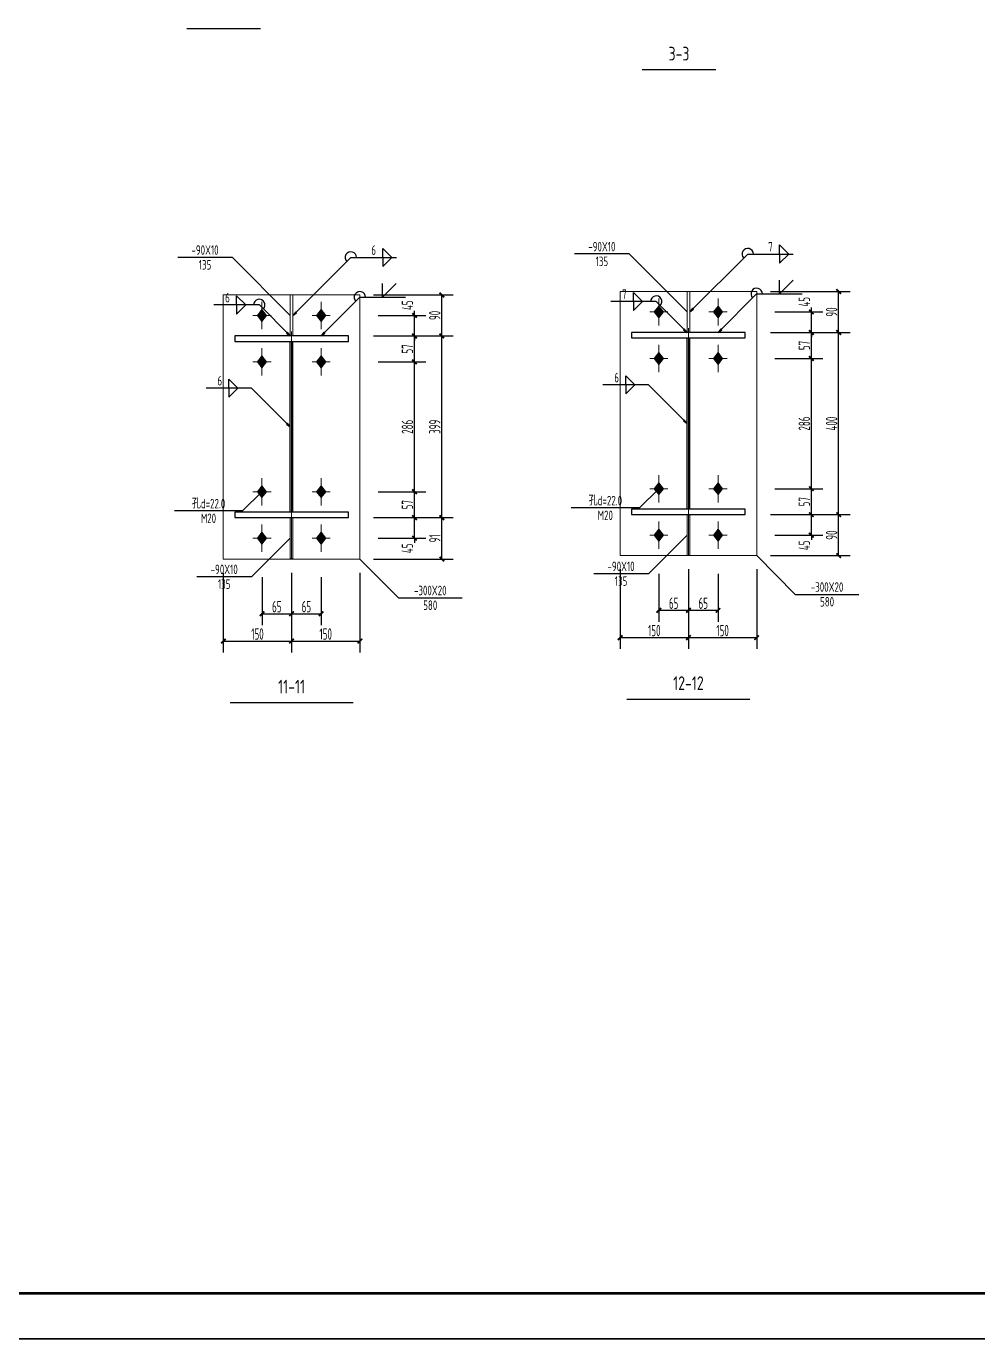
# Model space of a CAD drawing. Extents: x 447413 to 2975780, y -1432727 to 1301644.
# Drawn here: x 2277614 to 2298514, y -1174571 to -1145730 of the extents above; entities that cross this region are included whole.
import ezdxf
from ezdxf.enums import TextEntityAlignment as Align

# ---------------------------------------------------------------- set-up
doc = ezdxf.new("R2010")
doc.units = 0
doc.header["$LTSCALE"] = 1000
doc.header["$MEASUREMENT"] = 0
doc.linetypes.add('线型6', pattern=[8.75, 5, -1.25, 1.25, -1.25])
for name, color, linetype in [('10', 7, 'Continuous'), ('图框', 253, 'Continuous'), ('尺寸标注', 253, 'Continuous'), ('焊缝标注', 253, 'Continuous'), ('螺栓孔标注', 253, 'Continuous'), ('钢板标注', 253, 'Continuous')]:
    doc.layers.add(name, color=color, linetype=linetype)
doc.layers.add('20', color=2, linetype='Continuous', lineweight=18)
doc.styles.add('PkpmHz', font='Pkpmeng', dxfattribs={"width": 0.6, "bigfont": 'hztxt'})
doc.dimstyles.new('Pkpm_1.00', dxfattribs={"dimtxt": 250, "dimasz": 100, "dimexe": 250, "dimexo": 0.0625, "dimgap": 30, "dimtad": 1, "dimdec": 0, "dimrnd": 5, "dimzin": 0, "dimdsep": 46, "dimtxsty": 'PkpmHz', "dimblk1": 'ARCHTICK', "dimblk2": 'ARCHTICK', "dimsah": 1, "dimcen": 0.09, "dimadec": 0, "dimazin": 0, "dimtfac": 1, "dimtdec": 0, "dimtmove": 2, "dimatfit": 1, "dimfxl": 0, "dimtolj": 1, "dimtzin": 0, "dimarcsym": 0})

# ---------------------------------------------------------------- blocks, each defined once
blk = doc.blocks.new('A$C6B0021A6')
at = {"layer": '图框', "color": 2, "const_width": 40, "elevation": -84000}
blk.add_lwpolyline([(20, 84120), (118920, 84120), (118920, 20), (20, 20)], close=True, dxfattribs=at)
at = {"layer": '图框', "color": 153, "const_width": 58, "elevation": -84000}
blk.add_lwpolyline([(111420, 1020), (2520, 1020), (2520, 83120), (111420, 83120)], close=True, dxfattribs=at)
blk = doc.blocks.new('_ArchTick')
at = {"color": 0, "linetype": 'ByBlock', "const_width": 0.4}
blk.add_lwpolyline([(-0.5, -0.5), (0.5, 0.5)], dxfattribs=at)
blk = doc.blocks.new('*D397')
at = {"layer": 'Defpoints', "color": 0, "linetype": 'Continuous', "transparency": 16777216}
for p in [(2284942, -1152080), (2286142, -1152080), (2284942, -1152530)]:
    blk.add_point(p, dxfattribs=at)
at = {"layer": '尺寸标注', "color": 0, "linetype": 'Continuous', "lineweight": -2, "transparency": 16777216}
for p, q in [((2285342, -1152080), (2286392, -1152080)), ((2286142, -1152080), (2286142, -1151980)), ((2286142, -1152530), (2286142, -1152080)), ((2285342, -1152530), (2286392, -1152530)), ((2286142, -1152530), (2286142, -1152630))]:
    blk.add_line(p, q, dxfattribs=at)
at = {"layer": '尺寸标注', "color": 0, "linetype": 'Continuous', "lineweight": -2, "transparency": 16777216, "xscale": 100, "yscale": 100, "zscale": 100}
for p, rotation in [((2286142, -1152080), 270), ((2286142, -1152530), 90)]:
    blk.add_blockref('_ArchTick', p, dxfattribs=dict(at, rotation=rotation))
at = {"layer": '尺寸标注', "color": 0, "linetype": 'Continuous', "transparency": 16777216, "insert": (2285987, -1151856), "char_height": 250, "attachment_point": 5, "rotation": 90, "style": 'PkpmHz'}
blk.add_mtext('\\A1;45', dxfattribs=at)
blk = doc.blocks.new('*D398')
at = {"layer": 'Defpoints', "color": 0, "linetype": 'Continuous', "transparency": 16777216}
for p in [(2284942, -1152530), (2286142, -1152530), (2284942, -1153100)]:
    blk.add_point(p, dxfattribs=at)
at = {"layer": '尺寸标注', "color": 0, "linetype": 'Continuous', "lineweight": -2, "transparency": 16777216}
for p, q in [((2285342, -1152530), (2286392, -1152530)), ((2286142, -1153100), (2286142, -1152530)), ((2285342, -1153100), (2286392, -1153100))]:
    blk.add_line(p, q, dxfattribs=at)
at = {"layer": '尺寸标注', "color": 0, "linetype": 'Continuous', "lineweight": -2, "transparency": 16777216, "xscale": 100, "yscale": 100, "zscale": 100}
for p, rotation in [((2286142, -1152530), 90), ((2286142, -1153100), 270)]:
    blk.add_blockref('_ArchTick', p, dxfattribs=dict(at, rotation=rotation))
at = {"layer": '尺寸标注', "color": 0, "linetype": 'Continuous', "transparency": 16777216, "insert": (2285987, -1152815), "char_height": 250, "attachment_point": 5, "rotation": 90, "style": 'PkpmHz'}
blk.add_mtext('\\A1;57', dxfattribs=at)
blk = doc.blocks.new('*D399')
at = {"layer": 'Defpoints', "color": 0, "linetype": 'Continuous', "transparency": 16777216}
for p in [(2284942, -1156520), (2286142, -1156520), (2284942, -1156970)]:
    blk.add_point(p, dxfattribs=at)
at = {"layer": '尺寸标注', "color": 0, "linetype": 'Continuous', "lineweight": -2, "transparency": 16777216}
for p, q in [((2285342, -1156520), (2286392, -1156520)), ((2286142, -1156520), (2286142, -1156420)), ((2286142, -1156970), (2286142, -1156520)), ((2285342, -1156970), (2286392, -1156970)), ((2286142, -1156970), (2286142, -1157070))]:
    blk.add_line(p, q, dxfattribs=at)
at = {"layer": '尺寸标注', "color": 0, "linetype": 'Continuous', "lineweight": -2, "transparency": 16777216, "xscale": 100, "yscale": 100, "zscale": 100}
for p, rotation in [((2286142, -1156520), 270), ((2286142, -1156970), 90)]:
    blk.add_blockref('_ArchTick', p, dxfattribs=dict(at, rotation=rotation))
at = {"layer": '尺寸标注', "color": 0, "linetype": 'Continuous', "transparency": 16777216, "insert": (2285987, -1157194), "char_height": 250, "attachment_point": 5, "rotation": 90, "style": 'PkpmHz'}
blk.add_mtext('\\A1;45', dxfattribs=at)
blk = doc.blocks.new('*D400')
at = {"layer": 'Defpoints', "color": 0, "linetype": 'Continuous', "transparency": 16777216}
for p in [(2284942, -1155950), (2286142, -1155950), (2284942, -1156520)]:
    blk.add_point(p, dxfattribs=at)
at = {"layer": '尺寸标注', "color": 0, "linetype": 'Continuous', "lineweight": -2, "transparency": 16777216}
for p, q in [((2285342, -1155950), (2286392, -1155950)), ((2286142, -1156520), (2286142, -1155950)), ((2285342, -1156520), (2286392, -1156520))]:
    blk.add_line(p, q, dxfattribs=at)
at = {"layer": '尺寸标注', "color": 0, "linetype": 'Continuous', "lineweight": -2, "transparency": 16777216, "xscale": 100, "yscale": 100, "zscale": 100}
for p, rotation in [((2286142, -1155950), 90), ((2286142, -1156520), 270)]:
    blk.add_blockref('_ArchTick', p, dxfattribs=dict(at, rotation=rotation))
at = {"layer": '尺寸标注', "color": 0, "linetype": 'Continuous', "transparency": 16777216, "insert": (2285987, -1156235), "char_height": 250, "attachment_point": 5, "rotation": 90, "style": 'PkpmHz'}
blk.add_mtext('\\A1;57', dxfattribs=at)
blk = doc.blocks.new('*D401')
at = {"layer": 'Defpoints', "color": 0, "linetype": 'Continuous', "transparency": 16777216}
for p in [(2284942, -1153100), (2286142, -1153100), (2284942, -1155950)]:
    blk.add_point(p, dxfattribs=at)
at = {"layer": '尺寸标注', "color": 0, "linetype": 'Continuous', "lineweight": -2, "transparency": 16777216}
for p, q in [((2285342, -1153100), (2286392, -1153100)), ((2286142, -1155950), (2286142, -1153100)), ((2285342, -1155950), (2286392, -1155950))]:
    blk.add_line(p, q, dxfattribs=at)
at = {"layer": '尺寸标注', "color": 0, "linetype": 'Continuous', "lineweight": -2, "transparency": 16777216, "xscale": 100, "yscale": 100, "zscale": 100}
for p, rotation in [((2286142, -1153100), 90), ((2286142, -1155950), 270)]:
    blk.add_blockref('_ArchTick', p, dxfattribs=dict(at, rotation=rotation))
at = {"layer": '尺寸标注', "color": 0, "linetype": 'Continuous', "transparency": 16777216, "insert": (2285987, -1154525), "char_height": 250, "attachment_point": 5, "rotation": 90, "style": 'PkpmHz'}
blk.add_mtext('\\A1;286', dxfattribs=at)
blk = doc.blocks.new('*D402')
at = {"layer": 'Defpoints', "color": 0, "linetype": 'Continuous', "transparency": 16777216}
for p in [(2282792, -1157430), (2283442, -1157430), (2283442, -1158630)]:
    blk.add_point(p, dxfattribs=at)
at = {"layer": '尺寸标注', "color": 0, "linetype": 'Continuous', "lineweight": -2, "transparency": 16777216}
for p, q in [((2282792, -1157830), (2282792, -1158880)), ((2283442, -1157830), (2283442, -1158880)), ((2282792, -1158630), (2283442, -1158630))]:
    blk.add_line(p, q, dxfattribs=at)
at = {"layer": '尺寸标注', "color": 0, "linetype": 'Continuous', "lineweight": -2, "transparency": 16777216, "xscale": 100, "yscale": 100, "zscale": 100, "rotation": 180}
blk.add_blockref('_ArchTick', (2282792, -1158630), dxfattribs=at)
at = {"layer": '尺寸标注', "color": 0, "linetype": 'Continuous', "lineweight": -2, "transparency": 16777216, "xscale": 100, "yscale": 100, "zscale": 100}
blk.add_blockref('_ArchTick', (2283442, -1158630), dxfattribs=at)
at = {"layer": '尺寸标注', "color": 0, "linetype": 'Continuous', "transparency": 16777216, "insert": (2283117, -1158475), "char_height": 250, "attachment_point": 5, "style": 'PkpmHz'}
blk.add_mtext('\\A1;65', dxfattribs=at)
blk = doc.blocks.new('*D403')
at = {"layer": 'Defpoints', "color": 0, "linetype": 'Continuous', "transparency": 16777216}
for p in [(2283442, -1157430), (2284092, -1157430), (2284092, -1158630)]:
    blk.add_point(p, dxfattribs=at)
at = {"layer": '尺寸标注', "color": 0, "linetype": 'Continuous', "lineweight": -2, "transparency": 16777216}
for p, q in [((2283442, -1157830), (2283442, -1158880)), ((2284092, -1157830), (2284092, -1158880)), ((2283442, -1158630), (2284092, -1158630))]:
    blk.add_line(p, q, dxfattribs=at)
at = {"layer": '尺寸标注', "color": 0, "linetype": 'Continuous', "lineweight": -2, "transparency": 16777216, "xscale": 100, "yscale": 100, "zscale": 100, "rotation": 180}
blk.add_blockref('_ArchTick', (2283442, -1158630), dxfattribs=at)
at = {"layer": '尺寸标注', "color": 0, "linetype": 'Continuous', "lineweight": -2, "transparency": 16777216, "xscale": 100, "yscale": 100, "zscale": 100}
blk.add_blockref('_ArchTick', (2284092, -1158630), dxfattribs=at)
at = {"layer": '尺寸标注', "color": 0, "linetype": 'Continuous', "transparency": 16777216, "insert": (2283767, -1158475), "char_height": 250, "attachment_point": 5, "style": 'PkpmHz'}
blk.add_mtext('\\A1;65', dxfattribs=at)
blk = doc.blocks.new('*D404')
at = {"layer": 'Defpoints', "color": 0, "linetype": 'Continuous', "transparency": 16777216}
for p in [(2281942, -1157430), (2283442, -1157430), (2283442, -1159230)]:
    blk.add_point(p, dxfattribs=at)
at = {"layer": '尺寸标注', "color": 0, "linetype": 'Continuous', "lineweight": -2, "transparency": 16777216}
for p, q in [((2281942, -1157730), (2281942, -1159480)), ((2283442, -1157730), (2283442, -1159480)), ((2281942, -1159230), (2283442, -1159230))]:
    blk.add_line(p, q, dxfattribs=at)
at = {"layer": '尺寸标注', "color": 0, "linetype": 'Continuous', "lineweight": -2, "transparency": 16777216, "xscale": 100, "yscale": 100, "zscale": 100, "rotation": 180}
blk.add_blockref('_ArchTick', (2281942, -1159230), dxfattribs=at)
at = {"layer": '尺寸标注', "color": 0, "linetype": 'Continuous', "lineweight": -2, "transparency": 16777216, "xscale": 100, "yscale": 100, "zscale": 100}
blk.add_blockref('_ArchTick', (2283442, -1159230), dxfattribs=at)
at = {"layer": '尺寸标注', "color": 0, "linetype": 'Continuous', "transparency": 16777216, "insert": (2282692, -1159075), "char_height": 250, "attachment_point": 5, "style": 'PkpmHz'}
blk.add_mtext('\\A1;150', dxfattribs=at)
blk = doc.blocks.new('*D405')
at = {"layer": 'Defpoints', "color": 0, "linetype": 'Continuous', "transparency": 16777216}
for p in [(2283442, -1157430), (2284942, -1157430), (2284942, -1159230)]:
    blk.add_point(p, dxfattribs=at)
at = {"layer": '尺寸标注', "color": 0, "linetype": 'Continuous', "lineweight": -2, "transparency": 16777216}
for p, q in [((2283442, -1157730), (2283442, -1159480)), ((2284942, -1157730), (2284942, -1159480)), ((2283442, -1159230), (2284942, -1159230))]:
    blk.add_line(p, q, dxfattribs=at)
at = {"layer": '尺寸标注', "color": 0, "linetype": 'Continuous', "lineweight": -2, "transparency": 16777216, "xscale": 100, "yscale": 100, "zscale": 100, "rotation": 180}
blk.add_blockref('_ArchTick', (2283442, -1159230), dxfattribs=at)
at = {"layer": '尺寸标注', "color": 0, "linetype": 'Continuous', "lineweight": -2, "transparency": 16777216, "xscale": 100, "yscale": 100, "zscale": 100}
blk.add_blockref('_ArchTick', (2284942, -1159230), dxfattribs=at)
at = {"layer": '尺寸标注', "color": 0, "linetype": 'Continuous', "transparency": 16777216, "insert": (2284192, -1159075), "char_height": 250, "attachment_point": 5, "style": 'PkpmHz'}
blk.add_mtext('\\A1;150', dxfattribs=at)
blk = doc.blocks.new('*D406')
at = {"layer": 'Defpoints', "color": 0, "linetype": 'Continuous', "transparency": 16777216}
for p in [(2284942, -1156520), (2286742, -1156520), (2284942, -1157430)]:
    blk.add_point(p, dxfattribs=at)
at = {"layer": '尺寸标注', "color": 0, "linetype": 'Continuous', "lineweight": -2, "transparency": 16777216}
for p, q in [((2285242, -1156520), (2286992, -1156520)), ((2286742, -1157430), (2286742, -1156520)), ((2285242, -1157430), (2286992, -1157430))]:
    blk.add_line(p, q, dxfattribs=at)
at = {"layer": '尺寸标注', "color": 0, "linetype": 'Continuous', "lineweight": -2, "transparency": 16777216, "xscale": 100, "yscale": 100, "zscale": 100}
for p, rotation in [((2286742, -1156520), 90), ((2286742, -1157430), 270)]:
    blk.add_blockref('_ArchTick', p, dxfattribs=dict(at, rotation=rotation))
at = {"layer": '尺寸标注', "color": 0, "linetype": 'Continuous', "transparency": 16777216, "insert": (2286587, -1156975), "char_height": 250, "attachment_point": 5, "rotation": 90, "style": 'PkpmHz'}
blk.add_mtext('\\A1;91', dxfattribs=at)
blk = doc.blocks.new('*D407')
at = {"layer": 'Defpoints', "color": 0, "linetype": 'Continuous', "transparency": 16777216}
for p in [(2284942, -1152530), (2286742, -1152530), (2284942, -1156520)]:
    blk.add_point(p, dxfattribs=at)
at = {"layer": '尺寸标注', "color": 0, "linetype": 'Continuous', "lineweight": -2, "transparency": 16777216}
for p, q in [((2285242, -1152530), (2286992, -1152530)), ((2286742, -1156520), (2286742, -1152530)), ((2285242, -1156520), (2286992, -1156520))]:
    blk.add_line(p, q, dxfattribs=at)
at = {"layer": '尺寸标注', "color": 0, "linetype": 'Continuous', "lineweight": -2, "transparency": 16777216, "xscale": 100, "yscale": 100, "zscale": 100}
for p, rotation in [((2286742, -1152530), 90), ((2286742, -1156520), 270)]:
    blk.add_blockref('_ArchTick', p, dxfattribs=dict(at, rotation=rotation))
at = {"layer": '尺寸标注', "color": 0, "linetype": 'Continuous', "transparency": 16777216, "insert": (2286587, -1154525), "char_height": 250, "attachment_point": 5, "rotation": 90, "style": 'PkpmHz'}
blk.add_mtext('\\A1;399', dxfattribs=at)
blk = doc.blocks.new('*D408')
at = {"layer": 'Defpoints', "color": 0, "linetype": 'Continuous', "transparency": 16777216}
for p in [(2284942, -1151630), (2286742, -1151630), (2284942, -1152530)]:
    blk.add_point(p, dxfattribs=at)
at = {"layer": '尺寸标注', "color": 0, "linetype": 'Continuous', "lineweight": -2, "transparency": 16777216}
for p, q in [((2285242, -1151630), (2286992, -1151630)), ((2286742, -1152530), (2286742, -1151630)), ((2285242, -1152530), (2286992, -1152530))]:
    blk.add_line(p, q, dxfattribs=at)
at = {"layer": '尺寸标注', "color": 0, "linetype": 'Continuous', "lineweight": -2, "transparency": 16777216, "xscale": 100, "yscale": 100, "zscale": 100}
for p, rotation in [((2286742, -1151630), 90), ((2286742, -1152530), 270)]:
    blk.add_blockref('_ArchTick', p, dxfattribs=dict(at, rotation=rotation))
at = {"layer": '尺寸标注', "color": 0, "linetype": 'Continuous', "transparency": 16777216, "insert": (2286587, -1152080), "char_height": 250, "attachment_point": 5, "rotation": 90, "style": 'PkpmHz'}
blk.add_mtext('\\A1;90', dxfattribs=at)
blk = doc.blocks.new('*D566')
at = {"layer": 'Defpoints', "color": 0, "linetype": 'Continuous', "transparency": 16777216}
for p in [(2293659, -1152004), (2294859, -1152004), (2293659, -1152454)]:
    blk.add_point(p, dxfattribs=at)
at = {"layer": '尺寸标注', "color": 0, "linetype": 'Continuous', "lineweight": -2, "transparency": 16777216}
for p, q in [((2294859, -1152004), (2294859, -1151904)), ((2294059, -1152004), (2295109, -1152004)), ((2294859, -1152454), (2294859, -1152004)), ((2294059, -1152454), (2295109, -1152454)), ((2294859, -1152454), (2294859, -1152554))]:
    blk.add_line(p, q, dxfattribs=at)
at = {"layer": '尺寸标注', "color": 0, "linetype": 'Continuous', "lineweight": -2, "transparency": 16777216, "xscale": 100, "yscale": 100, "zscale": 100}
for p, rotation in [((2294859, -1152004), 270), ((2294859, -1152454), 90)]:
    blk.add_blockref('_ArchTick', p, dxfattribs=dict(at, rotation=rotation))
at = {"layer": '尺寸标注', "color": 0, "linetype": 'Continuous', "transparency": 16777216, "insert": (2294704, -1151780), "char_height": 250, "attachment_point": 5, "rotation": 90, "style": 'PkpmHz'}
blk.add_mtext('\\A1;45', dxfattribs=at)
blk = doc.blocks.new('*D567')
at = {"layer": 'Defpoints', "color": 0, "linetype": 'Continuous', "transparency": 16777216}
for p in [(2293659, -1152454), (2294859, -1152454), (2293659, -1153024)]:
    blk.add_point(p, dxfattribs=at)
at = {"layer": '尺寸标注', "color": 0, "linetype": 'Continuous', "lineweight": -2, "transparency": 16777216}
for p, q in [((2294059, -1152454), (2295109, -1152454)), ((2294859, -1153024), (2294859, -1152454)), ((2294059, -1153024), (2295109, -1153024))]:
    blk.add_line(p, q, dxfattribs=at)
at = {"layer": '尺寸标注', "color": 0, "linetype": 'Continuous', "lineweight": -2, "transparency": 16777216, "xscale": 100, "yscale": 100, "zscale": 100}
for p, rotation in [((2294859, -1152454), 90), ((2294859, -1153024), 270)]:
    blk.add_blockref('_ArchTick', p, dxfattribs=dict(at, rotation=rotation))
at = {"layer": '尺寸标注', "color": 0, "linetype": 'Continuous', "transparency": 16777216, "insert": (2294704, -1152739), "char_height": 250, "attachment_point": 5, "rotation": 90, "style": 'PkpmHz'}
blk.add_mtext('\\A1;57', dxfattribs=at)
blk = doc.blocks.new('*D568')
at = {"layer": 'Defpoints', "color": 0, "linetype": 'Continuous', "transparency": 16777216}
for p in [(2293659, -1156454), (2294859, -1156454), (2293659, -1156904)]:
    blk.add_point(p, dxfattribs=at)
at = {"layer": '尺寸标注', "color": 0, "linetype": 'Continuous', "lineweight": -2, "transparency": 16777216}
for p, q in [((2294059, -1156454), (2295109, -1156454)), ((2294859, -1156454), (2294859, -1156354)), ((2294859, -1156904), (2294859, -1156454)), ((2294059, -1156904), (2295109, -1156904)), ((2294859, -1156904), (2294859, -1157004))]:
    blk.add_line(p, q, dxfattribs=at)
at = {"layer": '尺寸标注', "color": 0, "linetype": 'Continuous', "lineweight": -2, "transparency": 16777216, "xscale": 100, "yscale": 100, "zscale": 100}
for p, rotation in [((2294859, -1156454), 270), ((2294859, -1156904), 90)]:
    blk.add_blockref('_ArchTick', p, dxfattribs=dict(at, rotation=rotation))
at = {"layer": '尺寸标注', "color": 0, "linetype": 'Continuous', "transparency": 16777216, "insert": (2294704, -1157128), "char_height": 250, "attachment_point": 5, "rotation": 90, "style": 'PkpmHz'}
blk.add_mtext('\\A1;45', dxfattribs=at)
blk = doc.blocks.new('*D569')
at = {"layer": 'Defpoints', "color": 0, "linetype": 'Continuous', "transparency": 16777216}
for p in [(2293659, -1155884), (2294859, -1155884), (2293659, -1156454)]:
    blk.add_point(p, dxfattribs=at)
at = {"layer": '尺寸标注', "color": 0, "linetype": 'Continuous', "lineweight": -2, "transparency": 16777216}
for p, q in [((2294059, -1155884), (2295109, -1155884)), ((2294859, -1156454), (2294859, -1155884)), ((2294059, -1156454), (2295109, -1156454))]:
    blk.add_line(p, q, dxfattribs=at)
at = {"layer": '尺寸标注', "color": 0, "linetype": 'Continuous', "lineweight": -2, "transparency": 16777216, "xscale": 100, "yscale": 100, "zscale": 100}
for p, rotation in [((2294859, -1155884), 90), ((2294859, -1156454), 270)]:
    blk.add_blockref('_ArchTick', p, dxfattribs=dict(at, rotation=rotation))
at = {"layer": '尺寸标注', "color": 0, "linetype": 'Continuous', "transparency": 16777216, "insert": (2294704, -1156169), "char_height": 250, "attachment_point": 5, "rotation": 90, "style": 'PkpmHz'}
blk.add_mtext('\\A1;57', dxfattribs=at)
blk = doc.blocks.new('*D570')
at = {"layer": 'Defpoints', "color": 0, "linetype": 'Continuous', "transparency": 16777216}
for p in [(2293659, -1153024), (2294859, -1153024), (2293659, -1155884)]:
    blk.add_point(p, dxfattribs=at)
at = {"layer": '尺寸标注', "color": 0, "linetype": 'Continuous', "lineweight": -2, "transparency": 16777216}
for p, q in [((2294059, -1153024), (2295109, -1153024)), ((2294859, -1155884), (2294859, -1153024)), ((2294059, -1155884), (2295109, -1155884))]:
    blk.add_line(p, q, dxfattribs=at)
at = {"layer": '尺寸标注', "color": 0, "linetype": 'Continuous', "lineweight": -2, "transparency": 16777216, "xscale": 100, "yscale": 100, "zscale": 100}
for p, rotation in [((2294859, -1153024), 90), ((2294859, -1155884), 270)]:
    blk.add_blockref('_ArchTick', p, dxfattribs=dict(at, rotation=rotation))
at = {"layer": '尺寸标注', "color": 0, "linetype": 'Continuous', "transparency": 16777216, "insert": (2294704, -1154454), "char_height": 250, "attachment_point": 5, "rotation": 90, "style": 'PkpmHz'}
blk.add_mtext('\\A1;286', dxfattribs=at)
blk = doc.blocks.new('*D571')
at = {"layer": 'Defpoints', "color": 0, "linetype": 'Continuous', "transparency": 16777216}
for p in [(2291509, -1157354), (2292159, -1157354), (2292159, -1158554)]:
    blk.add_point(p, dxfattribs=at)
at = {"layer": '尺寸标注', "color": 0, "linetype": 'Continuous', "lineweight": -2, "transparency": 16777216}
for p, q in [((2291509, -1157754), (2291509, -1158804)), ((2292159, -1157754), (2292159, -1158804)), ((2291509, -1158554), (2292159, -1158554))]:
    blk.add_line(p, q, dxfattribs=at)
at = {"layer": '尺寸标注', "color": 0, "linetype": 'Continuous', "lineweight": -2, "transparency": 16777216, "xscale": 100, "yscale": 100, "zscale": 100, "rotation": 180}
blk.add_blockref('_ArchTick', (2291509, -1158554), dxfattribs=at)
at = {"layer": '尺寸标注', "color": 0, "linetype": 'Continuous', "lineweight": -2, "transparency": 16777216, "xscale": 100, "yscale": 100, "zscale": 100}
blk.add_blockref('_ArchTick', (2292159, -1158554), dxfattribs=at)
at = {"layer": '尺寸标注', "color": 0, "linetype": 'Continuous', "transparency": 16777216, "insert": (2291834, -1158399), "char_height": 250, "attachment_point": 5, "style": 'PkpmHz'}
blk.add_mtext('\\A1;65', dxfattribs=at)
blk = doc.blocks.new('*D572')
at = {"layer": 'Defpoints', "color": 0, "linetype": 'Continuous', "transparency": 16777216}
for p in [(2292159, -1157354), (2292809, -1157354), (2292809, -1158554)]:
    blk.add_point(p, dxfattribs=at)
at = {"layer": '尺寸标注', "color": 0, "linetype": 'Continuous', "lineweight": -2, "transparency": 16777216}
for p, q in [((2292159, -1157754), (2292159, -1158804)), ((2292809, -1157754), (2292809, -1158804)), ((2292159, -1158554), (2292809, -1158554))]:
    blk.add_line(p, q, dxfattribs=at)
at = {"layer": '尺寸标注', "color": 0, "linetype": 'Continuous', "lineweight": -2, "transparency": 16777216, "xscale": 100, "yscale": 100, "zscale": 100, "rotation": 180}
blk.add_blockref('_ArchTick', (2292159, -1158554), dxfattribs=at)
at = {"layer": '尺寸标注', "color": 0, "linetype": 'Continuous', "lineweight": -2, "transparency": 16777216, "xscale": 100, "yscale": 100, "zscale": 100}
blk.add_blockref('_ArchTick', (2292809, -1158554), dxfattribs=at)
at = {"layer": '尺寸标注', "color": 0, "linetype": 'Continuous', "transparency": 16777216, "insert": (2292484, -1158399), "char_height": 250, "attachment_point": 5, "style": 'PkpmHz'}
blk.add_mtext('\\A1;65', dxfattribs=at)
blk = doc.blocks.new('*D573')
at = {"layer": 'Defpoints', "color": 0, "linetype": 'Continuous', "transparency": 16777216}
for p in [(2290659, -1157354), (2292159, -1157354), (2292159, -1159154)]:
    blk.add_point(p, dxfattribs=at)
at = {"layer": '尺寸标注', "color": 0, "linetype": 'Continuous', "lineweight": -2, "transparency": 16777216}
for p, q in [((2290659, -1157654), (2290659, -1159404)), ((2292159, -1157654), (2292159, -1159404)), ((2290659, -1159154), (2292159, -1159154))]:
    blk.add_line(p, q, dxfattribs=at)
at = {"layer": '尺寸标注', "color": 0, "linetype": 'Continuous', "lineweight": -2, "transparency": 16777216, "xscale": 100, "yscale": 100, "zscale": 100, "rotation": 180}
blk.add_blockref('_ArchTick', (2290659, -1159154), dxfattribs=at)
at = {"layer": '尺寸标注', "color": 0, "linetype": 'Continuous', "lineweight": -2, "transparency": 16777216, "xscale": 100, "yscale": 100, "zscale": 100}
blk.add_blockref('_ArchTick', (2292159, -1159154), dxfattribs=at)
at = {"layer": '尺寸标注', "color": 0, "linetype": 'Continuous', "transparency": 16777216, "insert": (2291409, -1158999), "char_height": 250, "attachment_point": 5, "style": 'PkpmHz'}
blk.add_mtext('\\A1;150', dxfattribs=at)
blk = doc.blocks.new('*D574')
at = {"layer": 'Defpoints', "color": 0, "linetype": 'Continuous', "transparency": 16777216}
for p in [(2292159, -1157354), (2293659, -1157354), (2293659, -1159154)]:
    blk.add_point(p, dxfattribs=at)
at = {"layer": '尺寸标注', "color": 0, "linetype": 'Continuous', "lineweight": -2, "transparency": 16777216}
for p, q in [((2292159, -1157654), (2292159, -1159404)), ((2293659, -1157654), (2293659, -1159404)), ((2292159, -1159154), (2293659, -1159154))]:
    blk.add_line(p, q, dxfattribs=at)
at = {"layer": '尺寸标注', "color": 0, "linetype": 'Continuous', "lineweight": -2, "transparency": 16777216, "xscale": 100, "yscale": 100, "zscale": 100, "rotation": 180}
blk.add_blockref('_ArchTick', (2292159, -1159154), dxfattribs=at)
at = {"layer": '尺寸标注', "color": 0, "linetype": 'Continuous', "lineweight": -2, "transparency": 16777216, "xscale": 100, "yscale": 100, "zscale": 100}
blk.add_blockref('_ArchTick', (2293659, -1159154), dxfattribs=at)
at = {"layer": '尺寸标注', "color": 0, "linetype": 'Continuous', "transparency": 16777216, "insert": (2292909, -1158999), "char_height": 250, "attachment_point": 5, "style": 'PkpmHz'}
blk.add_mtext('\\A1;150', dxfattribs=at)
blk = doc.blocks.new('*D575')
at = {"layer": 'Defpoints', "color": 0, "linetype": 'Continuous', "transparency": 16777216}
for p in [(2293659, -1156454), (2295459, -1156454), (2293659, -1157354)]:
    blk.add_point(p, dxfattribs=at)
at = {"layer": '尺寸标注', "color": 0, "linetype": 'Continuous', "lineweight": -2, "transparency": 16777216}
for p, q in [((2293959, -1156454), (2295709, -1156454)), ((2295459, -1157354), (2295459, -1156454)), ((2293959, -1157354), (2295709, -1157354))]:
    blk.add_line(p, q, dxfattribs=at)
at = {"layer": '尺寸标注', "color": 0, "linetype": 'Continuous', "lineweight": -2, "transparency": 16777216, "xscale": 100, "yscale": 100, "zscale": 100}
for p, rotation in [((2295459, -1156454), 90), ((2295459, -1157354), 270)]:
    blk.add_blockref('_ArchTick', p, dxfattribs=dict(at, rotation=rotation))
at = {"layer": '尺寸标注', "color": 0, "linetype": 'Continuous', "transparency": 16777216, "insert": (2295304, -1156904), "char_height": 250, "attachment_point": 5, "rotation": 90, "style": 'PkpmHz'}
blk.add_mtext('\\A1;90', dxfattribs=at)
blk = doc.blocks.new('*D576')
at = {"layer": 'Defpoints', "color": 0, "linetype": 'Continuous', "transparency": 16777216}
for p in [(2293659, -1152454), (2295459, -1152454), (2293659, -1156454)]:
    blk.add_point(p, dxfattribs=at)
at = {"layer": '尺寸标注', "color": 0, "linetype": 'Continuous', "lineweight": -2, "transparency": 16777216}
for p, q in [((2293959, -1152454), (2295709, -1152454)), ((2295459, -1156454), (2295459, -1152454)), ((2293959, -1156454), (2295709, -1156454))]:
    blk.add_line(p, q, dxfattribs=at)
at = {"layer": '尺寸标注', "color": 0, "linetype": 'Continuous', "lineweight": -2, "transparency": 16777216, "xscale": 100, "yscale": 100, "zscale": 100}
for p, rotation in [((2295459, -1152454), 90), ((2295459, -1156454), 270)]:
    blk.add_blockref('_ArchTick', p, dxfattribs=dict(at, rotation=rotation))
at = {"layer": '尺寸标注', "color": 0, "linetype": 'Continuous', "transparency": 16777216, "insert": (2295304, -1154454), "char_height": 250, "attachment_point": 5, "rotation": 90, "style": 'PkpmHz'}
blk.add_mtext('\\A1;400', dxfattribs=at)
blk = doc.blocks.new('*D577')
at = {"layer": 'Defpoints', "color": 0, "linetype": 'Continuous', "transparency": 16777216}
for p in [(2293659, -1151554), (2295459, -1151554), (2293659, -1152454)]:
    blk.add_point(p, dxfattribs=at)
at = {"layer": '尺寸标注', "color": 0, "linetype": 'Continuous', "lineweight": -2, "transparency": 16777216}
for p, q in [((2293959, -1151554), (2295709, -1151554)), ((2295459, -1152454), (2295459, -1151554)), ((2293959, -1152454), (2295709, -1152454))]:
    blk.add_line(p, q, dxfattribs=at)
at = {"layer": '尺寸标注', "color": 0, "linetype": 'Continuous', "lineweight": -2, "transparency": 16777216, "xscale": 100, "yscale": 100, "zscale": 100}
for p, rotation in [((2295459, -1151554), 90), ((2295459, -1152454), 270)]:
    blk.add_blockref('_ArchTick', p, dxfattribs=dict(at, rotation=rotation))
at = {"layer": '尺寸标注', "color": 0, "linetype": 'Continuous', "transparency": 16777216, "insert": (2295304, -1152004), "char_height": 250, "attachment_point": 5, "rotation": 90, "style": 'PkpmHz'}
blk.add_mtext('\\A1;90', dxfattribs=at)

msp = doc.modelspace()

# ---------------------------------------------------------------- hatches: boundary and pattern name
at = {"layer": '10'}
for points in [[(2291508.8, -1151874.1), (2291408.8, -1152004.1), (2291508.8, -1152134.1), (2291608.8, -1152004.1)], [(2292808.8, -1151874.1), (2292708.8, -1152004.1), (2292808.8, -1152134.1), (2292908.8, -1152004.1)], [(2282791.8, -1151950), (2282691.8, -1152080), (2282791.8, -1152210), (2282891.8, -1152080)], [(2284091.8, -1151950), (2283991.8, -1152080), (2284091.8, -1152210), (2284191.8, -1152080)], [(2282791.8, -1152970), (2282691.8, -1153100), (2282791.8, -1153230), (2282891.8, -1153100)], [(2284091.8, -1152970), (2283991.8, -1153100), (2284091.8, -1153230), (2284191.8, -1153100)], [(2291508.8, -1152894.1), (2291408.8, -1153024.1), (2291508.8, -1153154.1), (2291608.8, -1153024.1)], [(2292808.8, -1152894.1), (2292708.8, -1153024.1), (2292808.8, -1153154.1), (2292908.8, -1153024.1)], [(2282791.8, -1155820), (2282691.8, -1155950), (2282791.8, -1156080), (2282891.8, -1155950)], [(2284091.8, -1155820), (2283991.8, -1155950), (2284091.8, -1156080), (2284191.8, -1155950)], [(2291508.8, -1155754.1), (2291408.8, -1155884.1), (2291508.8, -1156014.1), (2291608.8, -1155884.1)], [(2292808.8, -1155754.1), (2292708.8, -1155884.1), (2292808.8, -1156014.1), (2292908.8, -1155884.1)], [(2291508.8, -1156774.1), (2291408.8, -1156904.1), (2291508.8, -1157034.1), (2291608.8, -1156904.1)], [(2292808.8, -1156774.1), (2292708.8, -1156904.1), (2292808.8, -1157034.1), (2292908.8, -1156904.1)], [(2282791.8, -1156840), (2282691.8, -1156970), (2282791.8, -1157100), (2282891.8, -1156970)], [(2284091.8, -1156840), (2283991.8, -1156970), (2284091.8, -1157100), (2284191.8, -1156970)]]:
    msp.add_hatch(color=1, dxfattribs=at).paths.add_polyline_path(points)
at = {"layer": '焊缝标注'}
for points in [[(2283471.8, -1152080), (2283553.2, -1152019.9), (2283531.9, -1151998.7)], [(2292188.8, -1152004.1), (2292270.2, -1151944), (2292249, -1151922.8)], [(2283411.8, -1152530), (2283351.8, -1152448.6), (2283330.6, -1152469.8)], [(2284091.8, -1152530), (2284173.2, -1152469.9), (2284151.9, -1152448.7)], [(2292128.8, -1152454.1), (2292068.8, -1152372.7), (2292047.6, -1152393.9)], [(2292808.8, -1152454.1), (2292890.2, -1152394), (2292869, -1152372.8)], [(2283411.8, -1154525), (2283351.8, -1154443.6), (2283330.6, -1154464.8)], [(2292128.8, -1154454.1), (2292068.8, -1154372.7), (2292047.6, -1154393.9)]]:
    msp.add_hatch(color=256, dxfattribs=at).paths.add_polyline_path(points)

# ---------------------------------------------------------------- linework, layer by layer
at = {"layer": '10'}
for p, q in [((2281141.5, -1145780.1), (2282761.5, -1145780.1)), ((2291141.5, -1146681.6), (2292761.5, -1146681.6)), ((2290808.8, -1160504.1), (2293508.8, -1160504.1)), ((2282091.8, -1160580), (2284791.8, -1160580))]:
    msp.add_line(p, q, dxfattribs=at)
at = {"layer": '10', "linetype": '线型6', "lineweight": 18}
for p, q in [((2292158.8, -1157359.1), (2292158.8, -1151549.1)), ((2283441.8, -1157435), (2283441.8, -1151625))]:
    msp.add_line(p, q, dxfattribs=at)
at = {"layer": '10', "color": 9, "lineweight": 18}
for p, q in [((2282791.8, -1151780), (2282791.8, -1152380)), ((2284091.8, -1151780), (2284091.8, -1152380)), ((2291508.8, -1151704.1), (2291508.8, -1152304.1)), ((2292808.8, -1151704.1), (2292808.8, -1152304.1)), ((2282991.8, -1152080), (2282591.8, -1152080)), ((2284291.8, -1152080), (2283891.8, -1152080)), ((2291708.8, -1152004.1), (2291308.8, -1152004.1)), ((2293008.8, -1152004.1), (2292608.8, -1152004.1)), ((2291508.8, -1152724.1), (2291508.8, -1153324.1)), ((2292808.8, -1152724.1), (2292808.8, -1153324.1)), ((2282791.8, -1152800), (2282791.8, -1153400)), ((2284091.8, -1152800), (2284091.8, -1153400)), ((2291708.8, -1153024.1), (2291308.8, -1153024.1)), ((2293008.8, -1153024.1), (2292608.8, -1153024.1)), ((2282991.8, -1153100), (2282591.8, -1153100)), ((2284291.8, -1153100), (2283891.8, -1153100)), ((2282791.8, -1155650), (2282791.8, -1156250)), ((2284091.8, -1155650), (2284091.8, -1156250)), ((2291508.8, -1155584.1), (2291508.8, -1156184.1)), ((2292808.8, -1155584.1), (2292808.8, -1156184.1)), ((2291708.8, -1155884.1), (2291308.8, -1155884.1)), ((2293008.8, -1155884.1), (2292608.8, -1155884.1)), ((2282991.8, -1155950), (2282591.8, -1155950)), ((2284291.8, -1155950), (2283891.8, -1155950)), ((2282791.8, -1156670), (2282791.8, -1157270)), ((2284091.8, -1156670), (2284091.8, -1157270)), ((2291508.8, -1156604.1), (2291508.8, -1157204.1)), ((2292808.8, -1156604.1), (2292808.8, -1157204.1)), ((2282991.8, -1156970), (2282591.8, -1156970)), ((2284291.8, -1156970), (2283891.8, -1156970)), ((2291708.8, -1156904.1), (2291308.8, -1156904.1)), ((2293008.8, -1156904.1), (2292608.8, -1156904.1))]:
    msp.add_line(p, q, dxfattribs=at)
at = {"layer": '10', "color": 3}
for p, q in [((2293408.8, -1152454.1), (2290908.8, -1152454.1)), ((2290908.8, -1152454.1), (2290908.8, -1152574.1)), ((2293408.8, -1152574.1), (2293408.8, -1152454.1)), ((2284691.8, -1152530), (2282191.8, -1152530)), ((2282191.8, -1152530), (2282191.8, -1152650)), ((2282191.8, -1152650), (2284691.8, -1152650)), ((2283411.8, -1156400), (2283411.8, -1152650)), ((2283471.8, -1156400), (2283471.8, -1152650)), ((2284691.8, -1152650), (2284691.8, -1152530)), ((2290908.8, -1152574.1), (2293408.8, -1152574.1)), ((2292128.8, -1156334.1), (2292128.8, -1152574.1)), ((2292188.8, -1156334.1), (2292188.8, -1152574.1)), ((2284691.8, -1156400), (2282191.8, -1156400)), ((2282191.8, -1156400), (2282191.8, -1156520)), ((2282191.8, -1156520), (2284691.8, -1156520)), ((2284691.8, -1156520), (2284691.8, -1156400)), ((2293408.8, -1156334.1), (2290908.8, -1156334.1)), ((2290908.8, -1156334.1), (2290908.8, -1156454.1)), ((2290908.8, -1156454.1), (2293408.8, -1156454.1)), ((2293408.8, -1156454.1), (2293408.8, -1156334.1))]:
    msp.add_line(p, q, dxfattribs=at)
at = {"layer": '10', "color": 1, "linetype": 'Continuous'}
for points in [[(2291508.8, -1151874.1), (2291408.8, -1152004.1), (2291508.8, -1152134.1), (2291608.8, -1152004.1)], [(2292808.8, -1151874.1), (2292708.8, -1152004.1), (2292808.8, -1152134.1), (2292908.8, -1152004.1)], [(2282791.8, -1151950), (2282691.8, -1152080), (2282791.8, -1152210), (2282891.8, -1152080)], [(2284091.8, -1151950), (2283991.8, -1152080), (2284091.8, -1152210), (2284191.8, -1152080)], [(2282791.8, -1152970), (2282691.8, -1153100), (2282791.8, -1153230), (2282891.8, -1153100)], [(2284091.8, -1152970), (2283991.8, -1153100), (2284091.8, -1153230), (2284191.8, -1153100)], [(2291508.8, -1152894.1), (2291408.8, -1153024.1), (2291508.8, -1153154.1), (2291608.8, -1153024.1)], [(2292808.8, -1152894.1), (2292708.8, -1153024.1), (2292808.8, -1153154.1), (2292908.8, -1153024.1)], [(2282791.8, -1155820), (2282691.8, -1155950), (2282791.8, -1156080), (2282891.8, -1155950)], [(2284091.8, -1155820), (2283991.8, -1155950), (2284091.8, -1156080), (2284191.8, -1155950)], [(2291508.8, -1155754.1), (2291408.8, -1155884.1), (2291508.8, -1156014.1), (2291608.8, -1155884.1)], [(2292808.8, -1155754.1), (2292708.8, -1155884.1), (2292808.8, -1156014.1), (2292908.8, -1155884.1)], [(2291508.8, -1156774.1), (2291408.8, -1156904.1), (2291508.8, -1157034.1), (2291608.8, -1156904.1)], [(2292808.8, -1156774.1), (2292708.8, -1156904.1), (2292808.8, -1157034.1), (2292908.8, -1156904.1)], [(2282791.8, -1156840), (2282691.8, -1156970), (2282791.8, -1157100), (2282891.8, -1156970)], [(2284091.8, -1156840), (2283991.8, -1156970), (2284091.8, -1157100), (2284191.8, -1156970)]]:
    msp.add_lwpolyline(points, close=True, dxfattribs=at)
at = {"layer": '20'}
for p, q in [((2293658.8, -1151554.1), (2290658.8, -1151554.1)), ((2290658.8, -1151554.1), (2290658.8, -1157354.1)), ((2292188.8, -1151554.1), (2292128.8, -1151554.1)), ((2292128.8, -1151554.1), (2292128.8, -1152454.1)), ((2292188.8, -1152454.1), (2292188.8, -1151554.1)), ((2293658.8, -1157354.1), (2293658.8, -1151554.1)), ((2284941.8, -1151630), (2281941.8, -1151630)), ((2281941.8, -1151630), (2281941.8, -1157430)), ((2283471.8, -1151630), (2283411.8, -1151630)), ((2283411.8, -1151630), (2283411.8, -1152530)), ((2283471.8, -1152530), (2283471.8, -1151630)), ((2284941.8, -1157430), (2284941.8, -1151630)), ((2292128.8, -1152454.1), (2292188.8, -1152454.1)), ((2283411.8, -1152530), (2283471.8, -1152530)), ((2283411.8, -1156520), (2283471.8, -1156520)), ((2283411.8, -1157420), (2283411.8, -1156520)), ((2283471.8, -1156520), (2283471.8, -1157420)), ((2292128.8, -1156454.1), (2292188.8, -1156454.1)), ((2292128.8, -1157354.1), (2292128.8, -1156454.1)), ((2292188.8, -1156454.1), (2292188.8, -1157354.1)), ((2290658.8, -1157354.1), (2293658.8, -1157354.1)), ((2292188.8, -1157354.1), (2292128.8, -1157354.1)), ((2281941.8, -1157430), (2284941.8, -1157430)), ((2283471.8, -1157420), (2283411.8, -1157420))]:
    msp.add_line(p, q, dxfattribs=at)
at = {"layer": '焊缝标注'}
for p, q in [((2285445.1, -1150607.7), (2285645.1, -1150807.7)), ((2285445.1, -1150807.7), (2285445.1, -1150607.7)), ((2292188.8, -1152004.1), (2293462.1, -1150731.8)), ((2293462.1, -1150731.8), (2294462.1, -1150731.8)), ((2294162.1, -1150531.8), (2294362.1, -1150731.8)), ((2294162.1, -1150731.8), (2294162.1, -1150531.8)), ((2294162.1, -1150931.8), (2294362.1, -1150731.8)), ((2294162.1, -1150731.8), (2294162.1, -1150931.8)), ((2283471.8, -1152080), (2284745.1, -1150807.7)), ((2284745.1, -1150807.7), (2285745.1, -1150807.7)), ((2285445.1, -1151007.7), (2285645.1, -1150807.7)), ((2285445.1, -1150807.7), (2285445.1, -1151007.7)), ((2294157.7, -1151605.9), (2294157.7, -1151305.9)), ((2294157.7, -1151605.9), (2294457.7, -1151305.9)), ((2285440.7, -1151681.8), (2285440.7, -1151381.8)), ((2285440.7, -1151681.8), (2285740.7, -1151381.8)), ((2291150.8, -1151774.5), (2290950.8, -1151574.5)), ((2290950.8, -1151774.5), (2290950.8, -1151574.5)), ((2292808.8, -1152454.1), (2293657.7, -1151605.9)), ((2293657.7, -1151605.9), (2294657.7, -1151605.9)), ((2282733.8, -1151850.3), (2281733.8, -1151850.3)), ((2282433.8, -1151850.3), (2282233.8, -1151650.3)), ((2282233.8, -1151850.3), (2282233.8, -1151650.3)), ((2282433.8, -1151850.3), (2282233.8, -1152050.3)), ((2282233.8, -1151850.3), (2282233.8, -1152050.3)), ((2283411.8, -1152530), (2282733.8, -1151850.3)), ((2284091.8, -1152530), (2284940.7, -1151681.8)), ((2284940.7, -1151681.8), (2285940.7, -1151681.8)), ((2291450.8, -1151774.5), (2290450.8, -1151774.5)), ((2291150.8, -1151774.5), (2290950.8, -1151974.5)), ((2290950.8, -1151774.5), (2290950.8, -1151974.5)), ((2292128.8, -1152454.1), (2291450.8, -1151774.5)), ((2282264.3, -1153675.4), (2282064.3, -1153475.4)), ((2282064.3, -1153675.4), (2282064.3, -1153475.4)), ((2291281.3, -1153604.6), (2290281.3, -1153604.6)), ((2290981.3, -1153604.6), (2290781.3, -1153404.6)), ((2290781.3, -1153604.6), (2290781.3, -1153404.6)), ((2290981.3, -1153604.6), (2290781.3, -1153804.6)), ((2290781.3, -1153604.6), (2290781.3, -1153804.6)), ((2292128.8, -1154454.1), (2291281.3, -1153604.6)), ((2282564.3, -1153675.4), (2281564.3, -1153675.4)), ((2282264.3, -1153675.4), (2282064.3, -1153875.4)), ((2282064.3, -1153675.4), (2282064.3, -1153875.4)), ((2283411.8, -1154525), (2282564.3, -1153675.4))]:
    msp.add_line(p, q, dxfattribs=at)
at = {"layer": '焊缝标注', "linetype": 'Continuous'}
for points in [[(2283471.8, -1152080), (2283553.2, -1152019.9), (2283531.9, -1151998.7)], [(2292188.8, -1152004.1), (2292270.2, -1151944), (2292249, -1151922.8)], [(2283411.8, -1152530), (2283351.8, -1152448.6), (2283330.6, -1152469.8)], [(2284091.8, -1152530), (2284173.2, -1152469.9), (2284151.9, -1152448.7)], [(2292128.8, -1152454.1), (2292068.8, -1152372.7), (2292047.6, -1152393.9)], [(2292808.8, -1152454.1), (2292890.2, -1152394), (2292869, -1152372.8)], [(2283411.8, -1154525), (2283351.8, -1154443.6), (2283330.6, -1154464.8)], [(2292128.8, -1154454.1), (2292068.8, -1154372.7), (2292047.6, -1154393.9)]]:
    msp.add_lwpolyline(points, close=True, dxfattribs=at)
at = {"layer": '焊缝标注'}
for centre, start, end in [((2284745.1, -1150807.7), 0, 224.97719), ((2293462.1, -1150731.8), 0, 224.97719), ((2284940.7, -1151681.8), 0, 224.97719), ((2293657.7, -1151605.9), 0, 224.97719), ((2282733.8, -1151850.3), 314.93158, 180), ((2291450.8, -1151774.5), 314.93158, 180)]:
    msp.add_arc(centre, 125, start, end, dxfattribs=at)
at = {"layer": '螺栓孔标注'}
for p, q in [((2291508.8, -1155884.1), (2291083.7, -1156307.5)), ((2282791.8, -1155950), (2282366.7, -1156373.4)), ((2282366.7, -1156373.4), (2280866.7, -1156373.4)), ((2291083.7, -1156307.5), (2289583.7, -1156307.5))]:
    msp.add_line(p, q, dxfattribs=at)
at = {"layer": '螺栓孔标注', "const_width": 0.1}
for points in [[(2291508.9, -1155884.1, 1), (2291508.8, -1155884.1, 1)], [(2282791.9, -1155950, 1), (2282791.8, -1155950, 1)]]:
    msp.add_lwpolyline(points, format="xyb", close=True, dxfattribs=at)
at = {"layer": '钢板标注'}
for p, q in [((2290857.5, -1150729.8), (2289657.5, -1150729.8)), ((2292128.8, -1152004.1), (2290857.5, -1150729.8)), ((2282140.5, -1150805.7), (2280940.5, -1150805.7)), ((2283411.8, -1152080), (2282140.5, -1150805.7)), ((2283411.8, -1156970), (2282561.6, -1157816.8)), ((2292128.8, -1156904.1), (2291278.6, -1157750.9)), ((2293658.8, -1157354.1), (2294505, -1158205)), ((2284941.8, -1157430), (2285788, -1158280.9)), ((2282561.6, -1157816.8), (2281361.6, -1157816.8)), ((2291278.6, -1157750.9), (2290078.6, -1157750.9)), ((2294505, -1158205), (2295905, -1158205)), ((2285788, -1158280.9), (2287188, -1158280.9))]:
    msp.add_line(p, q, dxfattribs=at)
at = {"layer": '钢板标注', "const_width": 0.1}
for points in [[(2283411.9, -1152080, 1), (2283411.8, -1152080, 1)], [(2292128.9, -1152004.1, 1), (2292128.8, -1152004.1, 1)], [(2283411.9, -1156970, 1), (2283411.8, -1156970, 1)], [(2292128.9, -1156904.1, 1), (2292128.8, -1156904.1, 1)], [(2293658.9, -1157354.1, 1), (2293658.8, -1157354.1, 1)], [(2284941.9, -1157430, 1), (2284941.8, -1157430, 1)]]:
    msp.add_lwpolyline(points, format="xyb", close=True, dxfattribs=at)

# ---------------------------------------------------------------- block references
msp.add_blockref('A$C6B0021A6', (2253722, -1174571.1))

# ---------------------------------------------------------------- texts
at = {"layer": '10', "style": 'PkpmHz', "width": 0.77}
for s, p in [('3-3', (2291951.5, -1146331.6)), ('11-11', (2283441.8, -1160230)), ('12-12', (2292158.8, -1160154.1))]:
    msp.add_text(s, height=300, dxfattribs=at).set_placement(p, align=Align.MIDDLE_CENTER)
at = {"layer": '焊缝标注', "style": 'PkpmHz', "width": 0.71}
for s, p in [('7', (2293962.1, -1150675.2)), ('6', (2285245.1, -1150751.1)), ('6', (2282033.8, -1151793.7)), ('7', (2290750.8, -1151717.8)), ('6', (2290581.3, -1153547.9)), ('6', (2281864.3, -1153618.8))]:
    msp.add_text(s, height=210, dxfattribs=at).set_placement(p, align=Align.CENTER)
at = {"layer": '螺栓孔标注', "style": 'PkpmHz', "width": 0.71}
for p in [(2281616.7, -1156316.8), (2290333.7, -1156250.9)]:
    msp.add_text('孔d=22.0', height=210, dxfattribs=at).set_placement(p, align=Align.CENTER)
for p in [(2281616.7, -1156430), (2290333.7, -1156364.1)]:
    msp.add_text('M20', height=210, dxfattribs=at).set_placement(p, align=Align.TOP_CENTER)
at = {"layer": '钢板标注', "style": 'PkpmHz', "width": 0.71}
for s, p in [('-90X10', (2290257.5, -1150673.2)), ('-90X10', (2281540.5, -1150749.1)), ('-90X10', (2281961.6, -1157760.2)), ('-90X10', (2290678.6, -1157694.3)), ('-300X20', (2295205, -1158148.4)), ('-300X20', (2286488, -1158224.3))]:
    msp.add_text(s, height=210, dxfattribs=at).set_placement(p, align=Align.CENTER)
for s, p in [('135', (2281540.5, -1150862.3)), ('135', (2290257.5, -1150786.4)), ('135', (2281961.6, -1157873.4)), ('135', (2290678.6, -1157807.5)), ('580', (2286488, -1158337.5)), ('580', (2295205, -1158261.6))]:
    msp.add_text(s, height=210, dxfattribs=at).set_placement(p, align=Align.TOP_CENTER)

# ---------------------------------------------------------------- dimensions: what is measured, and where the dimension line sits
at = {"layer": '尺寸标注', "linetype": 'Continuous'}
for base, p1, p2, text, override, picture, middle in [((2286741.8, -1151630), (2284941.8, -1152530), (2284941.8, -1151630), '90', {"dimexo": 300, "dimtih": 0, "dimtoh": 0}, '*D408', (2286586.8, -1152080)), ((2295458.8, -1151554.1), (2293658.8, -1152454.1), (2293658.8, -1151554.1), '90', {"dimexo": 300, "dimtih": 0, "dimtoh": 0}, '*D577', (2295303.8, -1152004.1)), ((2286141.8, -1152530), (2284941.8, -1153100), (2284941.8, -1152530), '57', {"dimexo": 400, "dimtih": 0, "dimtoh": 0}, '*D398', (2285986.8, -1152815)), ((2286741.8, -1152530), (2284941.8, -1156520), (2284941.8, -1152530), '399', {"dimexo": 300, "dimtih": 0, "dimtoh": 0}, '*D407', (2286586.8, -1154525)), ((2294858.8, -1152454.1), (2293658.8, -1153024.1), (2293658.8, -1152454.1), '57', {"dimexo": 400, "dimtih": 0, "dimtoh": 0}, '*D567', (2294703.8, -1152739.1)), ((2295458.8, -1152454.1), (2293658.8, -1156454.1), (2293658.8, -1152454.1), '400', {"dimexo": 300, "dimtih": 0, "dimtoh": 0}, '*D576', (2295303.8, -1154454.1)), ((2286141.8, -1153100), (2284941.8, -1155950), (2284941.8, -1153100), '286', {"dimexo": 400, "dimtih": 0, "dimtoh": 0}, '*D401', (2285986.8, -1154525)), ((2294858.8, -1153024.1), (2293658.8, -1155884.1), (2293658.8, -1153024.1), '286', {"dimexo": 400, "dimtih": 0, "dimtoh": 0}, '*D570', (2294703.8, -1154454.1)), ((2286141.8, -1155950), (2284941.8, -1156520), (2284941.8, -1155950), '57', {"dimexo": 400, "dimtih": 0, "dimtoh": 0}, '*D400', (2285986.8, -1156235)), ((2294858.8, -1155884.1), (2293658.8, -1156454.1), (2293658.8, -1155884.1), '57', {"dimexo": 400, "dimtih": 0, "dimtoh": 0}, '*D569', (2294703.8, -1156169.1)), ((2286741.8, -1156520), (2284941.8, -1157430), (2284941.8, -1156520), '91', {"dimexo": 300, "dimtih": 0, "dimtoh": 0}, '*D406', (2286586.8, -1156975)), ((2295458.8, -1156454.1), (2293658.8, -1157354.1), (2293658.8, -1156454.1), '90', {"dimexo": 300, "dimtih": 0, "dimtoh": 0}, '*D575', (2295303.8, -1156904.1))]:
    dim = msp.add_linear_dim(base=base, p1=p1, p2=p2, angle=90, text=text, dimstyle='Pkpm_1.00', override=override, dxfattribs=at)
    dim.commit()
    dim.dimension.update_dxf_attribs({"geometry": picture, "text_midpoint": middle})
for base, p1, p2, picture, middle in [((2294858.8, -1152004.1), (2293658.8, -1152454.1), (2293658.8, -1152004.1), '*D566', (2294703.6, -1151780.5)), ((2286141.8, -1152080), (2284941.8, -1152530), (2284941.8, -1152080), '*D397', (2285986.6, -1151856.4)), ((2286141.8, -1156520), (2284941.8, -1156970), (2284941.8, -1156520), '*D399', (2285986.6, -1157193.6)), ((2294858.8, -1156454.1), (2293658.8, -1156904.1), (2293658.8, -1156454.1), '*D568', (2294703.6, -1157127.7))]:
    dim = msp.add_linear_dim(base=base, p1=p1, p2=p2, angle=90, text='45', dimstyle='Pkpm_1.00', override={"dimexo": 400, "dimtih": 0, "dimtoh": 0}, dxfattribs=at)
    dim.commit()
    dim.dimension.update_dxf_attribs({"geometry": picture, "text_midpoint": middle, "dimtype": 128})
for base, p1, p2, text, override, picture, middle in [((2292158.8, -1159154.1), (2290658.8, -1157354.1), (2292158.8, -1157354.1), '150', {"dimexo": 300, "dimtih": 0, "dimtoh": 0}, '*D573', (2291408.8, -1158999.1)), ((2292158.8, -1158554.1), (2291508.8, -1157354.1), (2292158.8, -1157354.1), '65', {"dimexo": 400, "dimtih": 0, "dimtoh": 0}, '*D571', (2291833.8, -1158399.1)), ((2292808.8, -1158554.1), (2292158.8, -1157354.1), (2292808.8, -1157354.1), '65', {"dimexo": 400, "dimtih": 0, "dimtoh": 0}, '*D572', (2292483.8, -1158399.1)), ((2293658.8, -1159154.1), (2292158.8, -1157354.1), (2293658.8, -1157354.1), '150', {"dimexo": 300, "dimtih": 0, "dimtoh": 0}, '*D574', (2292908.8, -1158999.1)), ((2283441.8, -1159230), (2281941.8, -1157430), (2283441.8, -1157430), '150', {"dimexo": 300, "dimtih": 0, "dimtoh": 0}, '*D404', (2282691.8, -1159075)), ((2283441.8, -1158630), (2282791.8, -1157430), (2283441.8, -1157430), '65', {"dimexo": 400, "dimtih": 0, "dimtoh": 0}, '*D402', (2283116.8, -1158475)), ((2284091.8, -1158630), (2283441.8, -1157430), (2284091.8, -1157430), '65', {"dimexo": 400, "dimtih": 0, "dimtoh": 0}, '*D403', (2283766.8, -1158475)), ((2284941.8, -1159230), (2283441.8, -1157430), (2284941.8, -1157430), '150', {"dimexo": 300, "dimtih": 0, "dimtoh": 0}, '*D405', (2284191.8, -1159075))]:
    dim = msp.add_linear_dim(base=base, p1=p1, p2=p2, text=text, dimstyle='Pkpm_1.00', override=override, dxfattribs=at)
    dim.commit()
    dim.dimension.update_dxf_attribs({"geometry": picture, "text_midpoint": middle})

doc.saveas('drawing.dxf')
